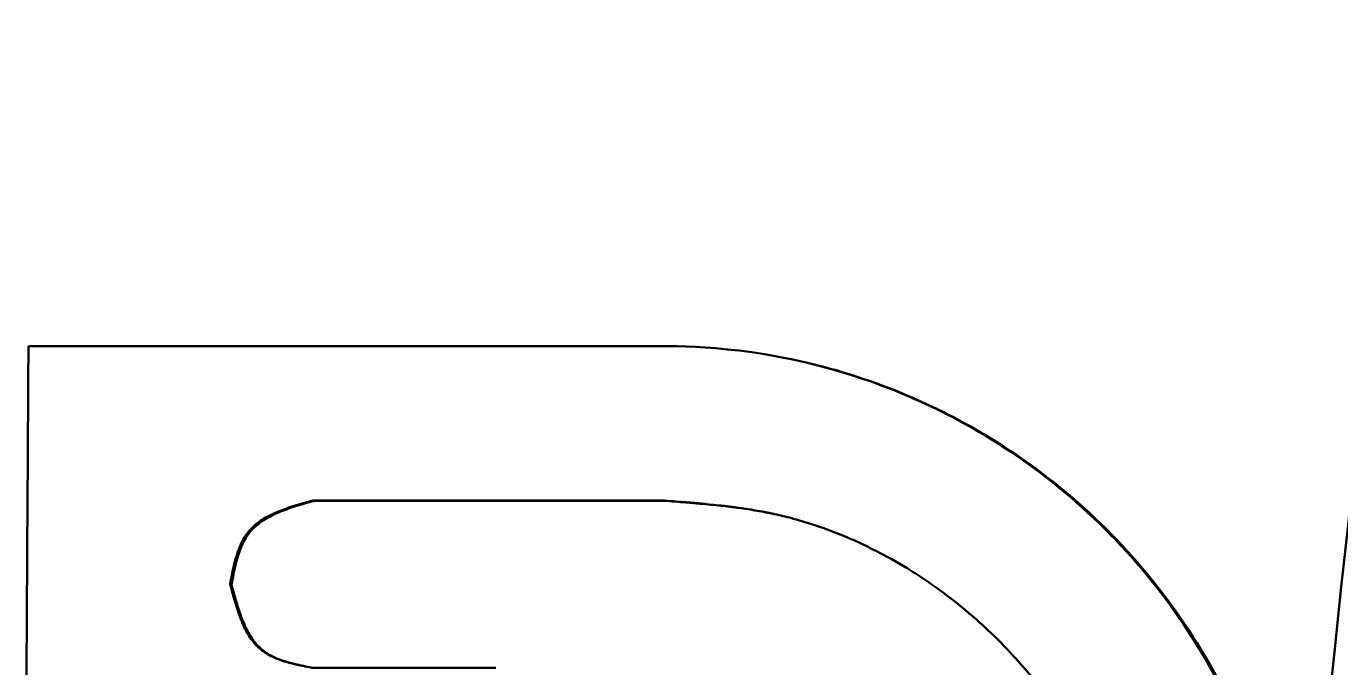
# Model space of a CAD drawing. Header units: millimetres. Extents: x 1510 to 10524, y 7125 to 13164.
# Drawn here: x 7915.721 to 7917.252, y 12632.306 to 12633.053 of the extents above; entities that cross this region are included whole.
import ezdxf

# ---------------------------------------------------------------- set-up
doc = ezdxf.new("R2010")
doc.units = ezdxf.units.MM
doc.header["$LTSCALE"] = 4
doc.layers.add('Visible (ISO)', color=7, linetype='Continuous', lineweight=50)

msp = doc.modelspace()

# ---------------------------------------------------------------- linework, layer by layer
at = {"layer": 'Visible (ISO)'}
for p, q in [((7916.6224, 12632.6629), (7916.6241, 12632.6625)), ((7916.0568, 12632.5003), (7916.0551, 12632.5006)), ((7916.4633, 12632.5002), (7916.4616, 12632.5006)), ((7915.9601, 12632.4028), (7915.9584, 12632.4032))]:
    msp.add_line(p, q, dxfattribs=at)
msp.add_arc((7942.8048, 12629.6437), 25.7, 159.16048, 200.83952, dxfattribs=at)
for points, knots in [([(7915.721, 12632.2457), (7915.7214, 12632.3182), (7915.7218, 12632.3907), (7915.7227, 12632.5356), (7915.7231, 12632.6081), (7915.7236, 12632.6805)], [-0.43506, -0.43506, -0.43506, -0.43506, -0.21753, -0.21753, 0, 0, 0, 0]), ([(7916.4627, 12632.6805), (7916.5034, 12632.6799), (7916.5844, 12632.6784), (7916.7708, 12632.618), (7916.8383, 12632.5791), (7916.9661, 12632.4871), (7917.0324, 12632.4162), (7917.1441, 12632.237), (7917.1725, 12632.1407), (7917.2057, 12631.9585), (7917.1971, 12631.8788), (7917.18, 12631.7697), (7917.1589, 12631.7054), (7917.1274, 12631.6159)], [-0.8223723, -0.8223723, -0.8223723, -0.8223723, -0.7441439, -0.7441439, -0.6790493, -0.6790493, -0.57817, -0.57817, -0.4576185, -0.4576185, -0.2848282, -0.2848282, 0, 0, 0, 0]), ([(7916.6241, 12632.6625), (7916.6442, 12632.658), (7916.6655, 12632.6523), (7916.7725, 12632.6176), (7916.84, 12632.5787), (7916.9678, 12632.4868), (7917.0341, 12632.4158), (7917.1458, 12632.2367), (7917.1742, 12632.1404), (7917.2074, 12631.9582), (7917.1988, 12631.8785), (7917.1817, 12631.7695), (7917.1606, 12631.7053), (7917.1292, 12631.6159)], [-0.7612286, -0.7612286, -0.7612286, -0.7612286, -0.7440631, -0.7440631, -0.6789711, -0.6789711, -0.578099, -0.578099, -0.4575603, -0.4575603, -0.2847918, -0.2847918, -0.0002814, -0.0002814, -0.0002814, -0.0002814]), ([(7915.9584, 12632.4032), (7915.9593, 12632.4076), (7915.96, 12632.4114), (7915.9607, 12632.4146), (7915.961, 12632.4162), (7915.9613, 12632.4177), (7915.9616, 12632.419), (7915.9618, 12632.4197), (7915.9619, 12632.4203), (7915.962, 12632.4209), (7915.9622, 12632.4215), (7915.9622, 12632.4217), (7915.9624, 12632.4226), (7915.9625, 12632.4229), (7915.9626, 12632.4235), (7915.9627, 12632.4239), (7915.9628, 12632.4244), (7915.9629, 12632.4248), (7915.963, 12632.4252), (7915.9633, 12632.4262), (7915.9635, 12632.427), (7915.9636, 12632.4277), (7915.9641, 12632.4295), (7915.9644, 12632.4306), (7915.9649, 12632.4325), (7915.9653, 12632.434), (7915.9658, 12632.4355), (7915.9662, 12632.4369), (7915.9665, 12632.4376), (7915.9667, 12632.4383), (7915.9669, 12632.439), (7915.9671, 12632.4397), (7915.9673, 12632.4402), (7915.9676, 12632.441), (7915.9677, 12632.4413), (7915.9679, 12632.4418), (7915.968, 12632.4421), (7915.9681, 12632.4425), (7915.9683, 12632.4429), (7915.9684, 12632.4433), (7915.9687, 12632.4441), (7915.969, 12632.4448), (7915.9693, 12632.4455), (7915.9699, 12632.447), (7915.9704, 12632.4483), (7915.9711, 12632.4497), (7915.9723, 12632.4524), (7915.9736, 12632.4548), (7915.9751, 12632.4573), (7915.9758, 12632.4585), (7915.9766, 12632.4597), (7915.9774, 12632.4609), (7915.9783, 12632.462), (7915.9791, 12632.4631), (7915.98, 12632.4643), (7915.9809, 12632.4654), (7915.9819, 12632.4664), (7915.9829, 12632.4675), (7915.9839, 12632.4685), (7915.985, 12632.4696), (7915.986, 12632.4705), (7915.9865, 12632.471), (7915.9869, 12632.4713), (7915.9874, 12632.4718), (7915.9879, 12632.4722), (7915.9884, 12632.4726), (7915.9889, 12632.473), (7915.9899, 12632.4738), (7915.991, 12632.4747), (7915.9922, 12632.4755), (7915.9944, 12632.4771), (7915.9969, 12632.4787), (7915.9994, 12632.4802), (7916.002, 12632.4817), (7916.0048, 12632.4831), (7916.0077, 12632.4845), (7916.0092, 12632.4852), (7916.0107, 12632.4859), (7916.0123, 12632.4866), (7916.0131, 12632.487), (7916.0139, 12632.4873), (7916.0147, 12632.4876), (7916.0155, 12632.488), (7916.0165, 12632.4883), (7916.0171, 12632.4886), (7916.0175, 12632.4888), (7916.0178, 12632.4889), (7916.0181, 12632.489), (7916.0184, 12632.4891), (7916.0188, 12632.4893), (7916.0191, 12632.4894), (7916.0198, 12632.4896), (7916.0205, 12632.4899), (7916.0212, 12632.4902), (7916.0227, 12632.4907), (7916.0242, 12632.4912), (7916.0257, 12632.4918), (7916.0272, 12632.4923), (7916.0288, 12632.4928), (7916.0305, 12632.4934), (7916.0313, 12632.4936), (7916.0322, 12632.4939), (7916.033, 12632.4942), (7916.0335, 12632.4943), (7916.0339, 12632.4944), (7916.0343, 12632.4946), (7916.0348, 12632.4947), (7916.0354, 12632.4949), (7916.0357, 12632.495), (7916.0361, 12632.4951), (7916.0362, 12632.4951), (7916.0365, 12632.4952), (7916.0372, 12632.4954), (7916.0381, 12632.4957), (7916.0392, 12632.4961), (7916.0404, 12632.4964), (7916.0419, 12632.4969), (7916.0436, 12632.4973), (7916.0469, 12632.4983), (7916.0511, 12632.4995), (7916.0551, 12632.5006)], [0, 0, 0, 0, 0.0625, 0.0625, 0.0625, 0.09375, 0.09375, 0.09375, 0.109375, 0.109375, 0.109375, 0.125, 0.125, 0.125, 0.129889, 0.129889, 0.129889, 0.135506, 0.135506, 0.135506, 0.149896, 0.149896, 0.149896, 0.187467, 0.187467, 0.187467, 0.21875, 0.21875, 0.21875, 0.234375, 0.234375, 0.234375, 0.25, 0.25, 0.25, 0.256735, 0.256735, 0.256735, 0.263933, 0.263933, 0.263933, 0.279596, 0.279596, 0.279596, 0.312488, 0.312488, 0.312488, 0.375, 0.375, 0.375, 0.405775, 0.405775, 0.405775, 0.4375, 0.4375, 0.4375, 0.46875, 0.46875, 0.46875, 0.5, 0.5, 0.5, 0.517186, 0.517186, 0.517186, 0.533443, 0.533443, 0.533443, 0.56436, 0.56436, 0.56436, 0.625, 0.625, 0.625, 0.6875, 0.6875, 0.6875, 0.71875, 0.71875, 0.71875, 0.734375, 0.734375, 0.734375, 0.75, 0.75, 0.75, 0.759193, 0.759193, 0.759193, 0.767505, 0.767505, 0.767505, 0.78281, 0.78281, 0.78281, 0.8125, 0.8125, 0.8125, 0.84375, 0.84375, 0.84375, 0.859375, 0.859375, 0.859375, 0.867188, 0.867188, 0.867188, 0.875, 0.875, 0.875, 0.886913, 0.886913, 0.886913, 0.914025, 0.914025, 0.914025, 0.943421, 0.943421, 0.943421, 1, 1, 1, 1]), ([(7915.9601, 12632.4028), (7915.9618, 12632.4116), (7915.9632, 12632.4181), (7915.9641, 12632.4222), (7915.9642, 12632.4225), (7915.9643, 12632.4231), (7915.9644, 12632.4236), (7915.9645, 12632.424), (7915.9646, 12632.4244), (7915.9647, 12632.4249), (7915.9649, 12632.4257), (7915.9651, 12632.4265), (7915.9653, 12632.4274), (7915.9658, 12632.429), (7915.9662, 12632.4306), (7915.9666, 12632.4321), (7915.9675, 12632.4352), (7915.9684, 12632.438), (7915.9693, 12632.4406), (7915.9694, 12632.4409), (7915.9695, 12632.4414), (7915.9697, 12632.4418), (7915.9698, 12632.4422), (7915.97, 12632.4425), (7915.9701, 12632.4429), (7915.9704, 12632.4437), (7915.9707, 12632.4444), (7915.971, 12632.4451), (7915.9716, 12632.4466), (7915.9722, 12632.448), (7915.9728, 12632.4494), (7915.974, 12632.4521), (7915.9754, 12632.4546), (7915.9768, 12632.4569), (7915.9775, 12632.4581), (7915.9783, 12632.4593), (7915.9791, 12632.4605), (7915.98, 12632.4617), (7915.9808, 12632.4628), (7915.9817, 12632.4639), (7915.9836, 12632.4661), (7915.9855, 12632.4682), (7915.9877, 12632.4702), (7915.9882, 12632.4706), (7915.9886, 12632.471), (7915.9891, 12632.4714), (7915.9896, 12632.4719), (7915.9901, 12632.4723), (7915.9906, 12632.4727), (7915.9917, 12632.4735), (7915.9927, 12632.4743), (7915.9939, 12632.4751), (7915.9961, 12632.4768), (7915.9985, 12632.4783), (7916.0011, 12632.4798), (7916.0063, 12632.4828), (7916.0122, 12632.4857), (7916.0188, 12632.4883), (7916.0192, 12632.4884), (7916.0195, 12632.4885), (7916.0198, 12632.4886), (7916.0201, 12632.4888), (7916.0205, 12632.4889), (7916.0208, 12632.489), (7916.0215, 12632.4893), (7916.0222, 12632.4896), (7916.0229, 12632.4898), (7916.0244, 12632.4903), (7916.0259, 12632.4909), (7916.0274, 12632.4914), (7916.0305, 12632.4925), (7916.0338, 12632.4935), (7916.0374, 12632.4946), (7916.0382, 12632.4949), (7916.0384, 12632.495), (7916.039, 12632.4951), (7916.0396, 12632.4953), (7916.0402, 12632.4955), (7916.0409, 12632.4957), (7916.0422, 12632.4961), (7916.0437, 12632.4965), (7916.0453, 12632.497), (7916.0485, 12632.4979), (7916.0524, 12632.499), (7916.0568, 12632.5003)], [0, 0, 0, 0, 0.125, 0.125, 0.125, 0.132812, 0.132812, 0.132812, 0.140625, 0.140625, 0.140625, 0.15625, 0.15625, 0.15625, 0.1875, 0.1875, 0.1875, 0.25, 0.25, 0.25, 0.257812, 0.257812, 0.257812, 0.265625, 0.265625, 0.265625, 0.28125, 0.28125, 0.28125, 0.3125, 0.3125, 0.3125, 0.375, 0.375, 0.375, 0.40625, 0.40625, 0.40625, 0.4375, 0.4375, 0.4375, 0.5, 0.5, 0.5, 0.515625, 0.515625, 0.515625, 0.53125, 0.53125, 0.53125, 0.5625, 0.5625, 0.5625, 0.625, 0.625, 0.625, 0.75, 0.75, 0.75, 0.757812, 0.757812, 0.757812, 0.765625, 0.765625, 0.765625, 0.78125, 0.78125, 0.78125, 0.8125, 0.8125, 0.8125, 0.875, 0.875, 0.875, 0.890625, 0.890625, 0.890625, 0.90625, 0.90625, 0.90625, 0.9375, 0.9375, 0.9375, 1, 1, 1, 1]), ([(7916.4616, 12632.5006), (7916.47, 12632.5), (7916.4794, 12632.4992), (7916.4872, 12632.4986), (7916.4909, 12632.4983), (7916.4942, 12632.4981), (7916.4972, 12632.4978), (7916.4987, 12632.4977), (7916.5001, 12632.4976), (7916.5014, 12632.4975), (7916.5021, 12632.4974), (7916.5027, 12632.4973), (7916.5033, 12632.4973), (7916.5038, 12632.4972), (7916.5043, 12632.4972), (7916.5047, 12632.4972), (7916.5061, 12632.497), (7916.509, 12632.4968), (7916.511, 12632.4966), (7916.5116, 12632.4965), (7916.5121, 12632.4965), (7916.5126, 12632.4964), (7916.5182, 12632.4959), (7916.5233, 12632.4954), (7916.5281, 12632.4948), (7916.5296, 12632.4947), (7916.5311, 12632.4945), (7916.5325, 12632.4944), (7916.5346, 12632.4941), (7916.5367, 12632.4939), (7916.5386, 12632.4936), (7916.5394, 12632.4935), (7916.5402, 12632.4934), (7916.541, 12632.4933), (7916.5419, 12632.4932), (7916.5428, 12632.4931), (7916.5437, 12632.493), (7916.5441, 12632.4929), (7916.5445, 12632.4929), (7916.5449, 12632.4928), (7916.5453, 12632.4928), (7916.5457, 12632.4927), (7916.5461, 12632.4927), (7916.5465, 12632.4926), (7916.5469, 12632.4926), (7916.5473, 12632.4925), (7916.5477, 12632.4925), (7916.5479, 12632.4924), (7916.5485, 12632.4923), (7916.556, 12632.4913), (7916.5634, 12632.4902), (7916.5707, 12632.4889), (7916.5742, 12632.4883), (7916.5778, 12632.4877), (7916.5812, 12632.487), (7916.5829, 12632.4867), (7916.5846, 12632.4863), (7916.5863, 12632.486), (7916.588, 12632.4857), (7916.5896, 12632.4853), (7916.5914, 12632.485), (7916.5919, 12632.4848), (7916.5924, 12632.4847), (7916.5928, 12632.4846), (7916.5995, 12632.4832), (7916.606, 12632.4816), (7916.6124, 12632.4799), (7916.6128, 12632.4798), (7916.6132, 12632.4797), (7916.6136, 12632.4796), (7916.6168, 12632.4787), (7916.6199, 12632.4779), (7916.6229, 12632.477), (7916.6265, 12632.4759), (7916.6298, 12632.4749), (7916.6335, 12632.4738), (7916.6473, 12632.4694), (7916.6608, 12632.4644), (7916.6742, 12632.4588), (7916.681, 12632.456), (7916.6877, 12632.4531), (7916.6944, 12632.4499), (7916.6977, 12632.4484), (7916.701, 12632.4468), (7916.7043, 12632.4451), (7916.7074, 12632.4436), (7916.7104, 12632.4421), (7916.7134, 12632.4405), (7916.7137, 12632.4404), (7916.714, 12632.4402), (7916.7143, 12632.4401), (7916.7269, 12632.4335), (7916.7394, 12632.4264), (7916.7517, 12632.4187), (7916.758, 12632.4147), (7916.7643, 12632.4106), (7916.7705, 12632.4064), (7916.7767, 12632.4022), (7916.783, 12632.3977), (7916.789, 12632.3933), (7916.8009, 12632.3845), (7916.8123, 12632.3753), (7916.8234, 12632.3657), (7916.829, 12632.3609), (7916.8344, 12632.356), (7916.8397, 12632.351), (7916.8451, 12632.346), (7916.8503, 12632.3409), (7916.8555, 12632.3357), (7916.8659, 12632.3252), (7916.8758, 12632.3144), (7916.8853, 12632.3032), (7916.8948, 12632.292), (7916.9037, 12632.2806), (7916.9124, 12632.2686), (7916.9298, 12632.2446), (7916.945, 12632.2195), (7916.9582, 12632.1933), (7916.9715, 12632.1671), (7916.9828, 12632.1396), (7916.992, 12632.1114), (7917.0011, 12632.0831), (7917.008, 12632.0545), (7917.0126, 12632.0254), (7917.015, 12632.0108), (7917.0167, 12631.9962), (7917.0179, 12631.9814), (7917.0185, 12631.9741), (7917.0189, 12631.9667), (7917.0192, 12631.9592), (7917.0195, 12631.9518), (7917.0197, 12631.9443), (7917.0197, 12631.9368), (7917.0198, 12631.922), (7917.0193, 12631.9071), (7917.0183, 12631.8924), (7917.0177, 12631.885), (7917.0171, 12631.8776), (7917.0163, 12631.8702), (7917.0155, 12631.8628), (7917.0145, 12631.8555), (7917.0135, 12631.848), (7917.0113, 12631.8332), (7917.0086, 12631.8185), (7917.0054, 12631.8039), (7917.0038, 12631.7967), (7917.002, 12631.7895), (7917.0001, 12631.7823), (7916.9992, 12631.7786), (7916.9982, 12631.775), (7916.9972, 12631.7714), (7916.9962, 12631.7678), (7916.9952, 12631.7644), (7916.994, 12631.7607), (7916.9896, 12631.7462), (7916.9847, 12631.732), (7916.9792, 12631.7182), (7916.9765, 12631.7112), (7916.9736, 12631.7044), (7916.9707, 12631.6978), (7916.9692, 12631.6944), (7916.9676, 12631.6911), (7916.9661, 12631.6878), (7916.9645, 12631.6845), (7916.963, 12631.6813), (7916.9613, 12631.678), (7916.958, 12631.6713), (7916.9545, 12631.6648), (7916.9509, 12631.6583), (7916.9492, 12631.6551), (7916.9473, 12631.652), (7916.9455, 12631.6488), (7916.9436, 12631.6457), (7916.9417, 12631.6425), (7916.9398, 12631.6395), (7916.936, 12631.6333), (7916.932, 12631.6273), (7916.928, 12631.6214), (7916.9259, 12631.6184), (7916.9237, 12631.6153), (7916.9216, 12631.6124), (7916.9205, 12631.6109), (7916.9194, 12631.6094), (7916.9183, 12631.6079), (7916.9177, 12631.6071), (7916.9172, 12631.6064), (7916.9166, 12631.6056), (7916.9163, 12631.6052), (7916.916, 12631.6049), (7916.9157, 12631.6045), (7916.9155, 12631.6041), (7916.9151, 12631.6037), (7916.9149, 12631.6033), (7916.907, 12631.5929), (7916.8982, 12631.5822), (7916.8886, 12631.5712), (7916.8838, 12631.5656), (7916.8787, 12631.56), (7916.8735, 12631.5544), (7916.8709, 12631.5515), (7916.8682, 12631.5487), (7916.8655, 12631.5458), (7916.8641, 12631.5443), (7916.8627, 12631.5429), (7916.8613, 12631.5414), (7916.8606, 12631.5407), (7916.8599, 12631.54), (7916.8592, 12631.5393), (7916.8589, 12631.5389), (7916.8585, 12631.5385), (7916.8581, 12631.5382), (7916.8578, 12631.5378), (7916.8573, 12631.5373), (7916.8571, 12631.5371), (7916.8529, 12631.5328), (7916.848, 12631.5278), (7916.8423, 12631.5221), (7916.8397, 12631.5196), (7916.837, 12631.5169), (7916.8342, 12631.5142), (7916.8328, 12631.5128), (7916.8314, 12631.5114), (7916.83, 12631.51), (7916.8293, 12631.5094), (7916.8285, 12631.5087), (7916.8278, 12631.508), (7916.8275, 12631.5076), (7916.8271, 12631.5072), (7916.8267, 12631.5069), (7916.8264, 12631.5065), (7916.8259, 12631.5061), (7916.8256, 12631.5058), (7916.8177, 12631.4981), (7916.8065, 12631.4875), (7916.7935, 12631.4751)], [0, 0, 0, 0, 0.01347, 0.01347, 0.01347, 0.019733, 0.019733, 0.019733, 0.022982, 0.022982, 0.022982, 0.02467, 0.02467, 0.02467, 0.025976, 0.025976, 0.025976, 0.030107, 0.030107, 0.030107, 0.03125, 0.03125, 0.03125, 0.043153, 0.043153, 0.043153, 0.046875, 0.046875, 0.046875, 0.052436, 0.052436, 0.052436, 0.054688, 0.054688, 0.054688, 0.057348, 0.057348, 0.057348, 0.058594, 0.058594, 0.058594, 0.05989, 0.05989, 0.05989, 0.061186, 0.061186, 0.061186, 0.0625, 0.0625, 0.0625, 0.077611, 0.077611, 0.077611, 0.085088, 0.085088, 0.085088, 0.088862, 0.088862, 0.088862, 0.092682, 0.092682, 0.092682, 0.09375, 0.09375, 0.09375, 0.108459, 0.108459, 0.108459, 0.109375, 0.109375, 0.109375, 0.116628, 0.116628, 0.116628, 0.125, 0.125, 0.125, 0.15657, 0.15657, 0.15657, 0.172438, 0.172438, 0.172438, 0.18035, 0.18035, 0.18035, 0.1875, 0.1875, 0.1875, 0.18823, 0.18823, 0.18823, 0.21875, 0.21875, 0.21875, 0.234375, 0.234375, 0.234375, 0.25, 0.25, 0.25, 0.280946, 0.280946, 0.280946, 0.296521, 0.296521, 0.296521, 0.312228, 0.312228, 0.312228, 0.343715, 0.343715, 0.343715, 0.375, 0.375, 0.375, 0.4375, 0.4375, 0.4375, 0.5, 0.5, 0.5, 0.562501, 0.562501, 0.562501, 0.593889, 0.593889, 0.593889, 0.60953, 0.60953, 0.60953, 0.625, 0.625, 0.625, 0.655827, 0.655827, 0.655827, 0.671423, 0.671423, 0.671423, 0.687233, 0.687233, 0.687233, 0.71875, 0.71875, 0.71875, 0.734375, 0.734375, 0.734375, 0.742262, 0.742262, 0.742262, 0.75, 0.75, 0.75, 0.780764, 0.780764, 0.780764, 0.796218, 0.796218, 0.796218, 0.804023, 0.804023, 0.804023, 0.811906, 0.811906, 0.811906, 0.827808, 0.827808, 0.827808, 0.835685, 0.835685, 0.835685, 0.843428, 0.843428, 0.843428, 0.858964, 0.858964, 0.858964, 0.86692, 0.86692, 0.86692, 0.870944, 0.870944, 0.870944, 0.872988, 0.872988, 0.872988, 0.874006, 0.874006, 0.874006, 0.875, 0.875, 0.875, 0.90625, 0.90625, 0.90625, 0.921875, 0.921875, 0.921875, 0.929688, 0.929688, 0.929688, 0.933594, 0.933594, 0.933594, 0.935547, 0.935547, 0.935547, 0.936523, 0.936523, 0.936523, 0.9375, 0.9375, 0.9375, 0.955084, 0.955084, 0.955084, 0.962947, 0.962947, 0.962947, 0.966753, 0.966753, 0.966753, 0.968632, 0.968632, 0.968632, 0.969567, 0.969567, 0.969567, 0.970499, 0.970499, 0.970499, 1, 1, 1, 1]), ([(7916.4633, 12632.5002), (7916.4731, 12632.4995), (7916.4816, 12632.4988), (7916.4925, 12632.498), (7916.4959, 12632.4977), (7916.5003, 12632.4973), (7916.5018, 12632.4972), (7916.5038, 12632.497), (7916.5049, 12632.4969), (7916.506, 12632.4968), (7916.5066, 12632.4968), (7916.5066, 12632.4968), (7916.5149, 12632.496), (7916.5226, 12632.4953), (7916.5334, 12632.4941), (7916.5369, 12632.4937), (7916.542, 12632.4931), (7916.545, 12632.4927), (7916.5478, 12632.4923), (7916.5494, 12632.4921), (7916.5498, 12632.4921), (7916.5578, 12632.491), (7916.5652, 12632.4898), (7916.5759, 12632.488), (7916.5794, 12632.4873), (7916.5846, 12632.4863), (7916.5863, 12632.486), (7916.5892, 12632.4854), (7916.5902, 12632.4852), (7916.5913, 12632.485)], [0, 0, 0, 0, 0.015625, 0.015625, 0.0234375, 0.0234375, 0.02734375, 0.02734375, 0.02929688, 0.03076172, 0.03076172, 0.03125, 0.03125, 0.046875, 0.046875, 0.0546875, 0.0546875, 0.05859375, 0.06152344, 0.06152344, 0.0625, 0.0625, 0.078125, 0.078125, 0.0859375, 0.0859375, 0.08984375, 0.08984375, 0.09241983, 0.09241983, 0.09241983, 0.09241983]), ([(7916.0539, 12632.3057), (7916.0497, 12632.3065), (7916.0459, 12632.3073), (7916.0427, 12632.3079), (7916.0411, 12632.3083), (7916.0397, 12632.3086), (7916.0384, 12632.3088), (7916.0374, 12632.3091), (7916.0365, 12632.3093), (7916.0356, 12632.3095), (7916.0352, 12632.3095), (7916.035, 12632.3096), (7916.0341, 12632.3098), (7916.0334, 12632.31), (7916.0328, 12632.3101), (7916.0322, 12632.3102), (7916.0313, 12632.3105), (7916.0305, 12632.3107), (7916.0298, 12632.3109), (7916.028, 12632.3113), (7916.0269, 12632.3116), (7916.0251, 12632.3121), (7916.0236, 12632.3125), (7916.0221, 12632.313), (7916.0207, 12632.3134), (7916.02, 12632.3136), (7916.0193, 12632.3139), (7916.0187, 12632.3141), (7916.018, 12632.3143), (7916.0175, 12632.3145), (7916.0167, 12632.3148), (7916.0164, 12632.3149), (7916.0159, 12632.315), (7916.0156, 12632.3152), (7916.0152, 12632.3153), (7916.0148, 12632.3155), (7916.0144, 12632.3156), (7916.0137, 12632.3159), (7916.013, 12632.3162), (7916.0123, 12632.3165), (7916.0108, 12632.317), (7916.0095, 12632.3176), (7916.0081, 12632.3183), (7916.0054, 12632.3195), (7916.0031, 12632.3208), (7916.0007, 12632.3223), (7915.9995, 12632.323), (7915.9983, 12632.3238), (7915.9972, 12632.3246), (7915.996, 12632.3255), (7915.9949, 12632.3263), (7915.9938, 12632.3273), (7915.9927, 12632.3282), (7915.9917, 12632.3291), (7915.9907, 12632.3301), (7915.9896, 12632.3311), (7915.9885, 12632.3323), (7915.9877, 12632.3333), (7915.9872, 12632.3338), (7915.9869, 12632.3342), (7915.9864, 12632.3347), (7915.986, 12632.3352), (7915.9856, 12632.3357), (7915.9852, 12632.3362), (7915.9844, 12632.3372), (7915.9836, 12632.3383), (7915.9828, 12632.3395), (7915.9812, 12632.3418), (7915.9797, 12632.3443), (7915.9782, 12632.3468), (7915.9768, 12632.3494), (7915.9753, 12632.3522), (7915.974, 12632.3552), (7915.9733, 12632.3567), (7915.9726, 12632.3583), (7915.972, 12632.3598), (7915.9716, 12632.3606), (7915.9713, 12632.3614), (7915.971, 12632.3623), (7915.9707, 12632.3631), (7915.9703, 12632.3641), (7915.97, 12632.3647), (7915.9699, 12632.3651), (7915.9698, 12632.3654), (7915.9696, 12632.3657), (7915.9695, 12632.3661), (7915.9694, 12632.3664), (7915.9693, 12632.3668), (7915.969, 12632.3674), (7915.9688, 12632.3682), (7915.9685, 12632.3689), (7915.968, 12632.3704), (7915.9675, 12632.3719), (7915.967, 12632.3734), (7915.9665, 12632.375), (7915.9659, 12632.3766), (7915.9654, 12632.3783), (7915.9651, 12632.3791), (7915.9649, 12632.38), (7915.9646, 12632.3809), (7915.9645, 12632.3813), (7915.9644, 12632.3817), (7915.9642, 12632.3822), (7915.9641, 12632.3826), (7915.9639, 12632.3833), (7915.9638, 12632.3835), (7915.9637, 12632.3839), (7915.9637, 12632.384), (7915.9636, 12632.3843), (7915.9634, 12632.385), (7915.9631, 12632.3859), (7915.9628, 12632.3871), (7915.9625, 12632.3883), (7915.962, 12632.3898), (7915.9616, 12632.3915), (7915.9606, 12632.3949), (7915.9595, 12632.3991), (7915.9584, 12632.4032)], [0, 0, 0, 0, 0.0625, 0.0625, 0.0625, 0.09375, 0.09375, 0.09375, 0.117187, 0.117187, 0.117187, 0.12748, 0.12748, 0.12748, 0.135966, 0.135966, 0.135966, 0.150635, 0.150635, 0.150635, 0.187342, 0.187342, 0.187342, 0.21875, 0.21875, 0.21875, 0.234375, 0.234375, 0.234375, 0.25, 0.25, 0.25, 0.256821, 0.256821, 0.256821, 0.264073, 0.264073, 0.264073, 0.27973, 0.27973, 0.27973, 0.312443, 0.312443, 0.312443, 0.375, 0.375, 0.375, 0.405816, 0.405816, 0.405816, 0.4375, 0.4375, 0.4375, 0.46875, 0.46875, 0.46875, 0.5, 0.5, 0.5, 0.517211, 0.517211, 0.517211, 0.533478, 0.533478, 0.533478, 0.56439, 0.56439, 0.56439, 0.625, 0.625, 0.625, 0.6875, 0.6875, 0.6875, 0.71875, 0.71875, 0.71875, 0.734375, 0.734375, 0.734375, 0.75, 0.75, 0.75, 0.759194, 0.759194, 0.759194, 0.767504, 0.767504, 0.767504, 0.782801, 0.782801, 0.782801, 0.8125, 0.8125, 0.8125, 0.84375, 0.84375, 0.84375, 0.859375, 0.859375, 0.859375, 0.867187, 0.867187, 0.867187, 0.875, 0.875, 0.875, 0.886969, 0.886969, 0.886969, 0.914098, 0.914098, 0.914098, 0.943463, 0.943463, 0.943463, 1, 1, 1, 1]), ([(7916.0539, 12632.3057), (7916.0463, 12632.3072), (7916.0405, 12632.3084), (7916.0365, 12632.3093), (7916.0362, 12632.3094), (7916.0356, 12632.3095), (7916.0352, 12632.3096), (7916.0348, 12632.3097), (7916.0344, 12632.3098), (7916.034, 12632.3099), (7916.0331, 12632.3101), (7916.0323, 12632.3103), (7916.0315, 12632.3105), (7916.0299, 12632.3109), (7916.0283, 12632.3114), (7916.0268, 12632.3118), (7916.0238, 12632.3126), (7916.021, 12632.3135), (7916.0184, 12632.3144), (7916.0181, 12632.3146), (7916.0176, 12632.3147), (7916.0173, 12632.3149), (7916.0169, 12632.315), (7916.0165, 12632.3151), (7916.0162, 12632.3153), (7916.0154, 12632.3156), (7916.0147, 12632.3158), (7916.014, 12632.3161), (7916.0125, 12632.3167), (7916.0112, 12632.3173), (7916.0098, 12632.3179), (7916.0072, 12632.3192), (7916.0047, 12632.3205), (7916.0024, 12632.3219), (7916.0012, 12632.3227), (7916, 12632.3235), (7915.9989, 12632.3243), (7915.9977, 12632.3251), (7915.9966, 12632.326), (7915.9955, 12632.3269), (7915.9934, 12632.3288), (7915.9913, 12632.3308), (7915.9894, 12632.3329), (7915.9889, 12632.3335), (7915.9886, 12632.3339), (7915.9881, 12632.3344), (7915.9877, 12632.3349), (7915.9873, 12632.3354), (7915.9869, 12632.3359), (7915.9861, 12632.3369), (7915.9853, 12632.338), (7915.9845, 12632.3392), (7915.9829, 12632.3414), (7915.9814, 12632.3439), (7915.9799, 12632.3465), (7915.977, 12632.3517), (7915.9743, 12632.3577), (7915.9717, 12632.3644), (7915.9716, 12632.3648), (7915.9715, 12632.3651), (7915.9713, 12632.3654), (7915.9712, 12632.3658), (7915.9711, 12632.3661), (7915.971, 12632.3664), (7915.9707, 12632.3671), (7915.9705, 12632.3678), (7915.9702, 12632.3686), (7915.9697, 12632.37), (7915.9692, 12632.3715), (7915.9687, 12632.3731), (7915.9676, 12632.3762), (7915.9666, 12632.3796), (7915.9655, 12632.3832), (7915.9653, 12632.3841), (7915.9652, 12632.3843), (7915.9651, 12632.3848), (7915.9649, 12632.3854), (7915.9647, 12632.3861), (7915.9645, 12632.3867), (7915.9641, 12632.3881), (7915.9637, 12632.3896), (7915.9633, 12632.3912), (7915.9624, 12632.3945), (7915.9613, 12632.3983), (7915.9601, 12632.4028)], [0.0083743, 0.0083743, 0.0083743, 0.0083743, 0.125, 0.125, 0.125, 0.1328125, 0.1328125, 0.1328125, 0.140625, 0.140625, 0.140625, 0.15625, 0.15625, 0.15625, 0.1875, 0.1875, 0.1875, 0.25, 0.25, 0.25, 0.2578125, 0.2578125, 0.2578125, 0.265625, 0.265625, 0.265625, 0.28125, 0.28125, 0.28125, 0.3125, 0.3125, 0.3125, 0.375, 0.375, 0.375, 0.40625, 0.40625, 0.40625, 0.4375, 0.4375, 0.4375, 0.5, 0.5, 0.5, 0.515625, 0.515625, 0.515625, 0.53125, 0.53125, 0.53125, 0.5625, 0.5625, 0.5625, 0.625, 0.625, 0.625, 0.75, 0.75, 0.75, 0.7578125, 0.7578125, 0.7578125, 0.765625, 0.765625, 0.765625, 0.78125, 0.78125, 0.78125, 0.8125, 0.8125, 0.8125, 0.875, 0.875, 0.875, 0.890625, 0.890625, 0.890625, 0.90625, 0.90625, 0.90625, 0.9375, 0.9375, 0.9375, 1, 1, 1, 1])]:
    msp.add_open_spline(points, degree=3, knots=knots, dxfattribs=at)
for points in [[(7915.7236, 12632.6805), (7915.9761, 12632.6805), (7916.2225, 12632.6805), (7916.4627, 12632.6805)], [(7916.0551, 12632.5006), (7916.1925, 12632.5006), (7916.328, 12632.5006), (7916.4616, 12632.5006)], [(7916.0568, 12632.5003), (7916.1942, 12632.5003), (7916.3297, 12632.5002), (7916.4633, 12632.5002)], [(7916.2682, 12632.3057), (7916.1973, 12632.3057), (7916.1259, 12632.3057), (7916.0539, 12632.3057)]]:
    msp.add_open_spline(points, degree=3, dxfattribs=at)

doc.saveas('drawing.dxf')
